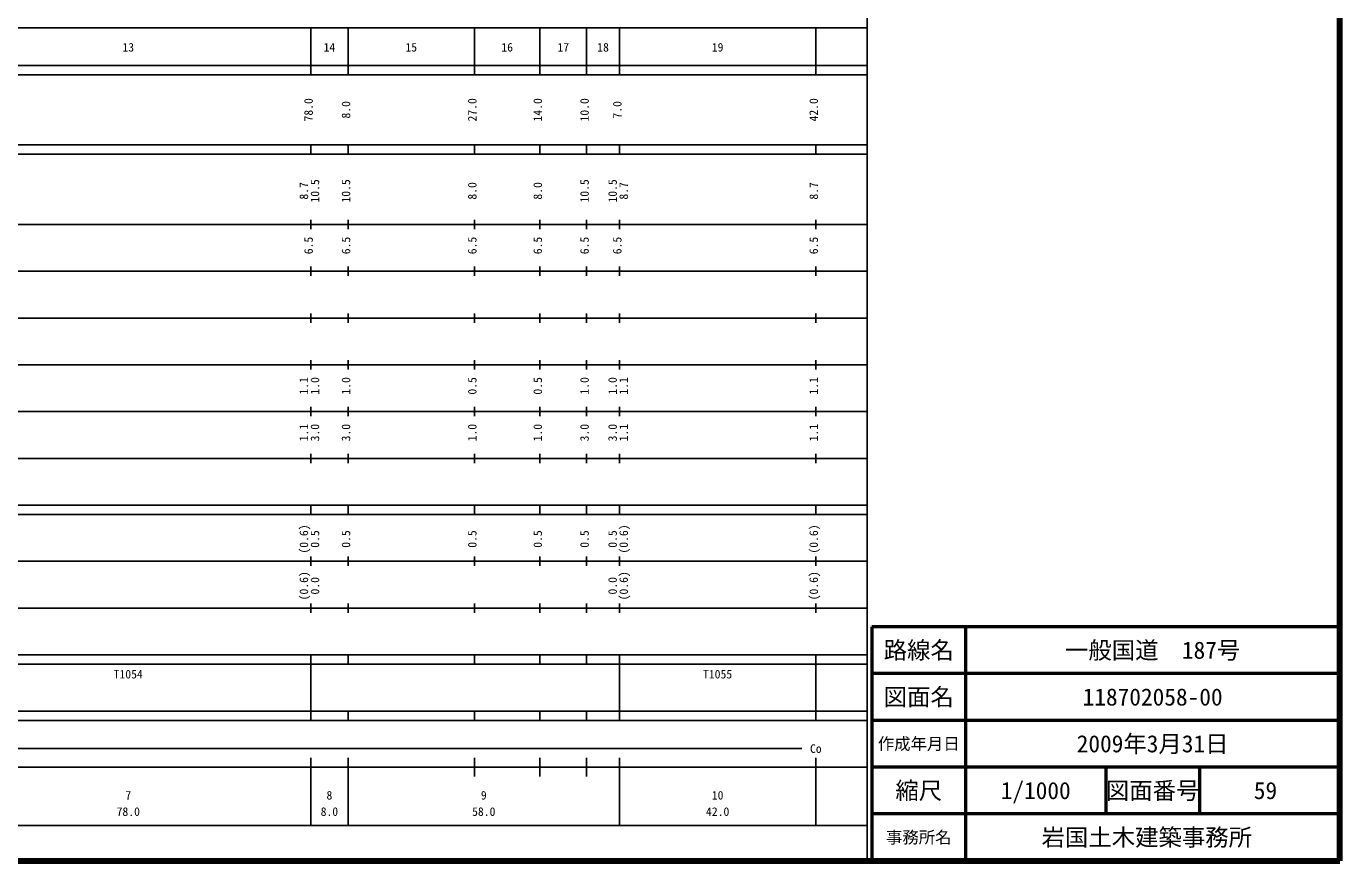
# Model space of a CAD drawing. Units: millimetres on the paper, enlarged 1000 times. Extents: x -14352 to 625648, y -196871 to 163129.
# Drawn here: x 344840 to 625648, y -196871 to -18514 of the extents above; entities that cross this region are included whole.
import ezdxf
from ezdxf.enums import TextEntityAlignment as Align

# ---------------------------------------------------------------- set-up
doc = ezdxf.new("R2010")
doc.units = ezdxf.units.MM
doc.header["$LTSCALE"] = 1000
for name, color, linetype, lineweight in [('M-TTL', 2, 'Continuous', 140), ('M-TTL-BAND', 7, 'Continuous', 25), ('M-TTL-FRAM', 2, 'Continuous', 50), ('M-TTL-LINE', 7, 'Continuous', 50)]:
    doc.layers.add(name, color=color, linetype=linetype, lineweight=lineweight)
doc.layers.add('M-TTL-TXT', color=7, linetype='Continuous')
doc.styles.add('ＭＳ ゴシック', font='')
doc.styles.get('ＭＳ ゴシック').set_extended_font_data('MS Gothic')

msp = doc.modelspace()

# ---------------------------------------------------------------- linework, layer by layer
at = {"layer": 'M-TTL'}
for p, q in [((625648, -196871), (625648, 163129)), ((-14352, -196871), (625648, -196871))]:
    msp.add_line(p, q, dxfattribs=at)
at = {"layer": 'M-TTL-BAND'}
for p, q in [((524648, -196871), (524648, 153129)), ((13648, -18871), (524648, -18871)), ((405648, -28871), (405648, -18871)), ((413648, -28871), (413648, -18871)), ((440648, -28871), (440648, -18871)), ((454648, -28871), (454648, -18871)), ((464648, -28871), (464648, -18871)), ((471648, -28871), (471648, -18871)), ((513648, -28871), (513648, -18871)), ((-14352, -26871), (524648, -26871)), ((-14352, -28871), (524648, -28871)), ((-14352, -43871), (524648, -43871)), ((405648, -45871), (405648, -43871)), ((413648, -45871), (413648, -43871)), ((440648, -45871), (440648, -43871)), ((454648, -45871), (454648, -43871)), ((464648, -45871), (464648, -43871)), ((471648, -45871), (471648, -43871)), ((513648, -45871), (513648, -43871)), ((-14352, -45871), (524648, -45871)), ((-14352, -60871), (524648, -60871)), ((405648, -61871), (405648, -59871)), ((413648, -61871), (413648, -59871)), ((440648, -61871), (440648, -59871)), ((454648, -61871), (454648, -59871)), ((464648, -61871), (464648, -59871)), ((471648, -61871), (471648, -59871)), ((513648, -61871), (513648, -59871)), ((405648, -71871), (405648, -69871)), ((413648, -71871), (413648, -69871)), ((440648, -71871), (440648, -69871)), ((454648, -71871), (454648, -69871)), ((464648, -71871), (464648, -69871)), ((471648, -71871), (471648, -69871)), ((513648, -71871), (513648, -69871)), ((-8352, -70871), (524648, -70871)), ((-2352, -80871), (524648, -80871)), ((405648, -81871), (405648, -79871)), ((413648, -81871), (413648, -79871)), ((440648, -81871), (440648, -79871)), ((454648, -81871), (454648, -79871)), ((464648, -81871), (464648, -79871)), ((471648, -81871), (471648, -79871)), ((513648, -81871), (513648, -79871)), ((-8352, -90871), (524648, -90871)), ((405648, -91871), (405648, -89871)), ((413648, -91871), (413648, -89871)), ((440648, -91871), (440648, -89871)), ((454648, -91871), (454648, -89871)), ((464648, -91871), (464648, -89871)), ((471648, -91871), (471648, -89871)), ((513648, -91871), (513648, -89871)), ((-2352, -100871), (524648, -100871)), ((405648, -101871), (405648, -99871)), ((413648, -101871), (413648, -99871)), ((440648, -101871), (440648, -99871)), ((454648, -101871), (454648, -99871)), ((464648, -101871), (464648, -99871)), ((471648, -101871), (471648, -99871)), ((513648, -101871), (513648, -99871)), ((-8352, -110871), (524648, -110871)), ((405648, -111871), (405648, -109871)), ((413648, -111871), (413648, -109871)), ((440648, -111871), (440648, -109871)), ((454648, -111871), (454648, -109871)), ((464648, -111871), (464648, -109871)), ((471648, -111871), (471648, -109871)), ((513648, -111871), (513648, -109871)), ((-14352, -120871), (524648, -120871)), ((-14352, -122871), (524648, -122871)), ((405648, -122871), (405648, -120871)), ((413648, -122871), (413648, -120871)), ((440648, -122871), (440648, -120871)), ((454648, -122871), (454648, -120871)), ((464648, -122871), (464648, -120871)), ((471648, -122871), (471648, -120871)), ((513648, -122871), (513648, -120871)), ((405648, -133871), (405648, -131871)), ((413648, -133871), (413648, -131871)), ((440648, -133871), (440648, -131871)), ((454648, -133871), (454648, -131871)), ((464648, -133871), (464648, -131871)), ((471648, -133871), (471648, -131871)), ((513648, -133871), (513648, -131871)), ((-5352, -132871), (524648, -132871)), ((-14352, -142871), (524648, -142871)), ((405648, -143871), (405648, -141871)), ((413648, -143871), (413648, -141871)), ((440648, -143871), (440648, -141871)), ((454648, -143871), (454648, -141871)), ((464648, -143871), (464648, -141871)), ((471648, -143871), (471648, -141871)), ((513648, -143871), (513648, -141871)), ((-14352, -152871), (524648, -152871)), ((405648, -154871), (405648, -152871)), ((413648, -154871), (413648, -152871)), ((440648, -154871), (440648, -152871)), ((454648, -154871), (454648, -152871)), ((464648, -154871), (464648, -152871)), ((471648, -154871), (471648, -152871)), ((513648, -154871), (513648, -152871)), ((-14352, -154871), (524648, -154871)), ((405648, -164871), (405648, -154871)), ((471648, -164871), (471648, -154871)), ((513648, -164871), (513648, -154871)), ((-14352, -164871), (524648, -164871)), ((405648, -166871), (405648, -164871)), ((413648, -166871), (413648, -164871)), ((440648, -166871), (440648, -164871)), ((454648, -166871), (454648, -164871)), ((464648, -166871), (464648, -164871)), ((471648, -166871), (471648, -164871)), ((513648, -166871), (513648, -164871)), ((-14352, -166871), (524648, -166871)), ((16648, -172871), (510648, -172871)), ((-14352, -176871), (524648, -176871)), ((405648, -189371), (405648, -174871)), ((413648, -189371), (413648, -174871)), ((440648, -178871), (440648, -174871)), ((454648, -178871), (454648, -174871)), ((464648, -178871), (464648, -174871)), ((471648, -189371), (471648, -174871)), ((513648, -189371), (513648, -174871)), ((13648, -189371), (524648, -189371))]:
    msp.add_line(p, q, dxfattribs=at)
at = {"layer": 'M-TTL-FRAM'}
for p, q in [((625648, -146871), (525648, -146871)), ((525648, -146871), (525648, -196871))]:
    msp.add_line(p, q, dxfattribs=at)
at = {"layer": 'M-TTL-LINE'}
for p, q in [((545648, -146871), (545648, -196871)), ((625648, -156871), (525648, -156871)), ((625648, -166871), (525648, -166871)), ((625648, -176871), (525648, -176871)), ((575648, -176871), (575648, -186871)), ((595648, -176871), (595648, -186871)), ((625648, -186871), (525648, -186871))]:
    msp.add_line(p, q, dxfattribs=at)

# ---------------------------------------------------------------- texts
at = {"layer": 'M-TTL-BAND', "style": 'ＭＳ ゴシック'}
for s, p in [('13', (366648, -24466)), ('14', (409648, -24466)), ('15', (427148, -24466)), ('16', (447648, -24466)), ('17', (459648, -24466)), ('18', (468148, -24466)), ('19', (492648, -24466)), ('Co', (513648, -174371)), ('7', (366648, -184348)), ('8', (409648, -184348)), ('9', (442648, -184348)), ('10', (492648, -184348)), ('78.0', (366648, -187838)), ('8.0', (409648, -187838)), ('58.0', (442648, -187838)), ('42.0', (492648, -187838))]:
    msp.add_text(s, height=1833, dxfattribs=at).set_placement(p, align=Align.BOTTOM_CENTER)
for s, p in [('78.0', (406648, -36371)), ('8.0', (414648, -36371)), ('27.0', (441648, -36371)), ('14.0', (455648, -36371)), ('10.0', (465648, -36371)), ('7.0', (472648, -36371)), ('42.0', (514648, -36371)), ('8.7', (405648, -53697)), ('10.5', (408018, -53697)), ('10.5', (414648, -53697)), ('8.0', (441648, -53697)), ('8.0', (455648, -53697)), ('10.5', (465648, -53697)), ('10.5', (471648, -53697)), ('8.7', (474018, -53697)), ('8.7', (514648, -53697)), ('6.5', (406648, -65371)), ('6.5', (414648, -65371)), ('6.5', (441648, -65371)), ('6.5', (455648, -65371)), ('6.5', (465648, -65371)), ('6.5', (472648, -65371)), ('6.5', (514648, -65371)), ('1.1', (405648, -95371)), ('1.0', (408018, -95371)), ('1.0', (414648, -95371)), ('0.5', (441648, -95371)), ('0.5', (455648, -95371)), ('1.0', (465648, -95371)), ('1.0', (471648, -95371)), ('1.1', (474018, -95371)), ('1.1', (514648, -95371)), ('1.1', (405648, -105371)), ('3.0', (408018, -105371)), ('3.0', (414648, -105371)), ('1.0', (441648, -105371)), ('1.0', (455648, -105371)), ('3.0', (465648, -105371)), ('3.0', (471648, -105371)), ('1.1', (474018, -105371)), ('1.1', (514648, -105371)), ('(0.6)', (405648, -128107)), ('(0.6)', (474018, -128107)), ('(0.6)', (514648, -128107)), ('0.5', (408018, -128107)), ('0.5', (414648, -128107)), ('0.5', (441648, -128107)), ('0.5', (455648, -128107)), ('0.5', (465648, -128107)), ('0.5', (471648, -128107)), ('(0.6)', (405648, -138107)), ('0.0', (408018, -138107)), ('0.0', (471648, -138107)), ('(0.6)', (474018, -138107)), ('(0.6)', (514648, -138107))]:
    msp.add_text(s, height=1833, rotation=90, dxfattribs=at).set_placement(p, align=Align.BOTTOM_CENTER)
for s, p in [('T1054', (363523, -158466)), ('T1055', (489523, -158466))]:
    msp.add_text(s, height=1833, dxfattribs=at).set_placement(p, align=Align.BOTTOM_LEFT)
at = {"layer": 'M-TTL-TXT', "style": 'ＭＳ ゴシック'}
for s, height, p in [('路線名', 3666, (535648, -151871)), ('路線名', 3666, (535648, -151871)), ('一般国道\u3000187号', 3666, (585648, -151871)), ('図面名', 3666, (535648, -161871)), ('図面名', 3666, (535648, -161871)), ('118702058-00', 3666, (585648, -161871)), ('作成年月日', 2566, (535648, -171871)), ('作成年月日', 2566, (535648, -171871)), ('2009年3月31日', 3666, (585648, -171871)), ('縮尺', 3666, (535648, -181871)), ('縮尺', 3666, (535648, -181871)), ('図面番号', 3666, (585648, -181871)), ('図面番号', 3666, (585648, -181871)), ('1/1000', 3666, (560648, -181871)), ('59', 3666, (609773, -181871)), ('事務所名', 2566, (535648, -191871)), ('事務所名', 2566, (535648, -191871)), ('岩国土木建築事務所 ', 3666, (585648, -191871))]:
    msp.add_text(s, height=height, dxfattribs=at).set_placement(p, align=Align.MIDDLE_CENTER)

doc.saveas('drawing.dxf')
